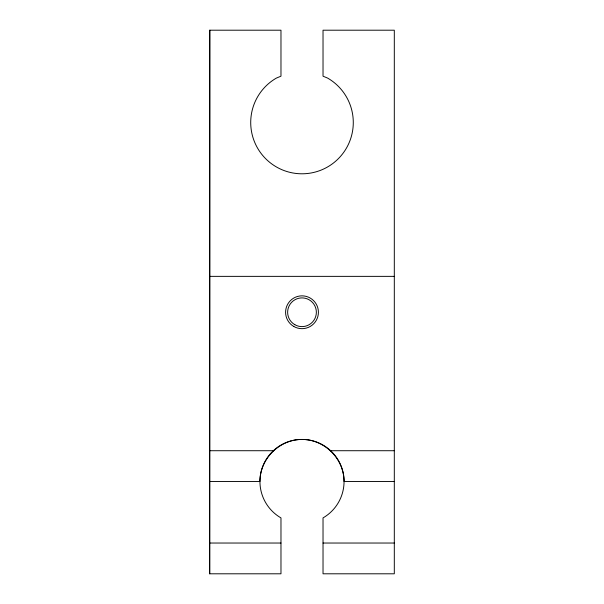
<?xml version="1.0" encoding="UTF-8"?>
<svg xmlns="http://www.w3.org/2000/svg" width="604" height="604" viewBox="0 0 604 604"><rect width="100%" height="100%" fill="white"/><g stroke="black" fill="none" stroke-linecap="round" stroke-linejoin="round"><path stroke-width="0.91" d="M209.694 573.8L209.694 30.2L280.973 30.2L280.973 76.187L276.36 78.097A51.28 51.28 0 0 0 262.717 155.477A51.28 51.28 0 0 0 341.283 155.477A51.28 51.28 0 0 0 327.64 78.097L323.027 76.187L323.027 30.2L394.306 30.2L394.306 573.8L323.027 573.8L323.027 517.907A42.053 42.053 0 0 0 334.216 454.457A42.053 42.053 0 0 0 269.784 454.457A42.053 42.053 0 0 0 280.973 517.907L280.973 573.8L209.694 573.8L209.845 30.2M209.694 276.36L394.306 276.36M209.694 450.72L273.612 450.72M330.388 450.72L394.306 450.72M209.694 481.494L259.947 481.494C259.803 458.987 279.493 439.297 302 439.44C324.507 439.297 344.189 458.987 344.053 481.494L394.306 481.494M209.694 543.034L280.973 543.034M323.027 543.034L394.306 543.034M294.82 324.695A14.36 14.36 0 0 0 316.36 312.253A14.36 14.36 0 0 0 294.82 299.818A14.36 14.36 0 0 0 294.82 324.695M293.793 326.47A16.414 16.414 0 0 0 318.414 312.253A16.414 16.414 0 0 0 293.793 298.044A16.414 16.414 0 0 0 293.793 326.47"/></g></svg>
